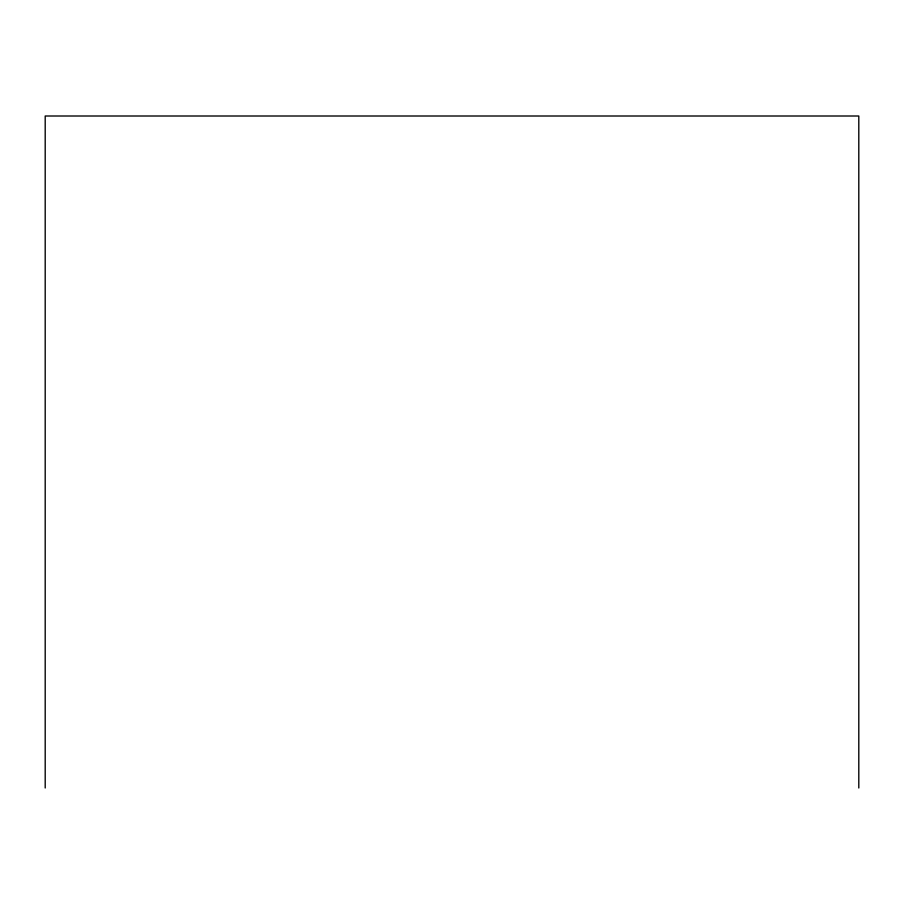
<?xml version="1.0" encoding="UTF-8"?>
<svg xmlns="http://www.w3.org/2000/svg" width="904" height="904" viewBox="0 0 904 904"><rect width="100%" height="100%" fill="white"/><g stroke="black" fill="none" stroke-linecap="round" stroke-linejoin="round"><path stroke-width="1.36" d="M858.8 787.994L858.8 116.006L45.2 116.006L45.2 787.994"/></g></svg>
